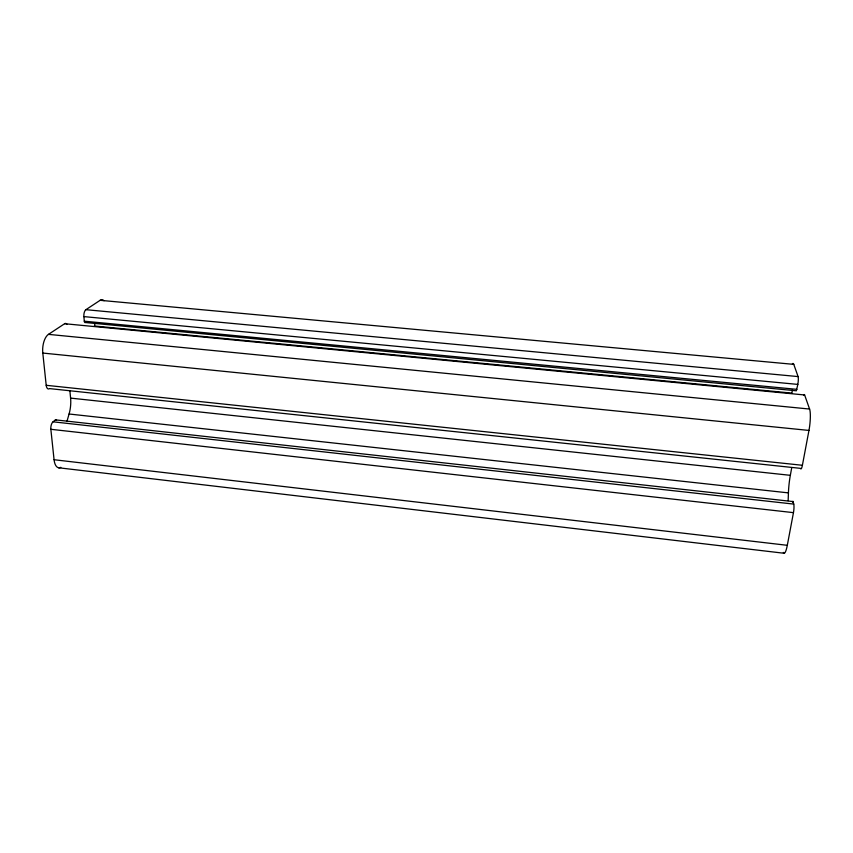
<?xml version="1.0" encoding="UTF-8"?>
<svg xmlns="http://www.w3.org/2000/svg" width="853" height="853" viewBox="0 0 853 853"><rect width="100%" height="100%" fill="white"/><g stroke="black" fill="none" stroke-linecap="round" stroke-linejoin="round"><path stroke-width="1.28" d="M788.151 500.668L788.428 492.885A23.564 4.254 -84.3 0 1 790.336 475.324L791.669 468.041M793.77 364.359L100.132 300.309L85.908 309.682A5.502 2.495 -86 0 0 83.882 316.602L84.298 321.186A2.069 0.938 -85.8 0 0 85.396 322.519L796.361 390.791L797.822 384.404A6.088 1.056 -83.4 0 0 798.088 376.578L793.77 364.359A14.746 2.484 -83.3 0 0 792.394 363.847M783.331 552.403A15.578 2.772 -84.8 0 0 787.298 545.312L793.461 512.642A6.355 1.162 -84.5 0 0 793.748 504.091L792.949 501.319L792.522 502.065M802.396 465.28L808.964 430.434A16.26 3.039 -83.7 0 0 809.593 409.056L804.614 394.971L64.636 323.714L48.472 334.365A14.608 7.069 -85 0 0 42.799 353.057L46.201 385.3A5.811 2.804 -83.9 0 0 49.581 388.605L800.477 468.35A6.461 1.205 -84.1 0 0 802.396 465.28L46.201 385.3M66.992 421.243L69.082 414.004A21.25 9.969 -83.2 0 0 70.596 398.106L69.882 390.77M60.84 467.348A14.064 6.504 -81.8 0 1 54.07 459.724L50.849 429.294A5.726 2.708 -82.5 0 1 53.046 421.808L55.434 419.868L793.087 501.575M85.908 309.682L798.088 376.578M83.882 316.602L797.822 384.404M84.298 321.186L796.926 389.352M48.472 334.365L809.593 409.056M42.799 353.057L808.964 430.434M70.596 398.106L790.336 475.324M69.082 414.004L788.428 492.885M53.046 421.808L793.748 504.091M50.849 429.294L793.461 512.642M54.07 459.724L787.298 545.312M58.58 467.764L784.184 553.266M55.434 419.868A2.143 1.013 -82.7 0 1 56.511 420.337M64.636 323.714A5.704 2.687 -85.6 0 1 66.897 324.343M94.896 322.807A5.651 2.527 -85.7 0 1 94.448 326.006L792.021 393.126A6.238 1.066 -83.4 0 1 792.277 390.034M100.132 300.309A13.381 5.896 -86 0 1 104.055 300.725M803.579 395.334A6.334 1.152 -83.5 0 1 804.614 394.971"/></g></svg>
